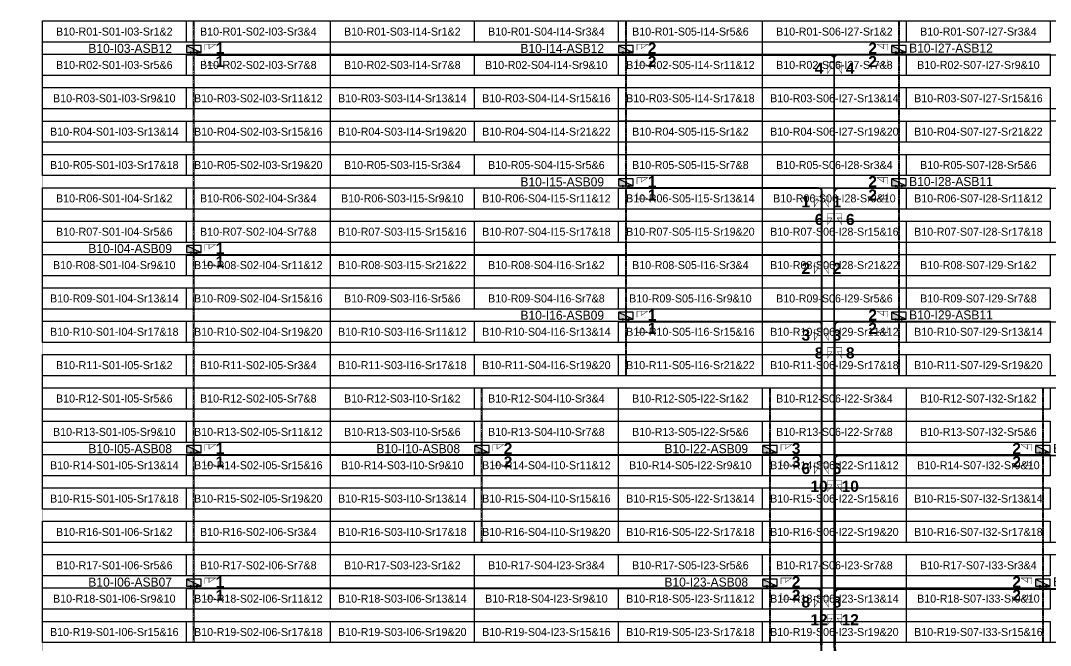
# Model space of a CAD drawing. Header units: metres. Extents: x 529385 to 529746, y 2675127 to 2675477.
# Drawn here: x 529384.7 to 529616.3, y 2675336.2 to 2675476.7 of the extents above; entities that cross this region are included whole.
import ezdxf
from ezdxf.enums import TextEntityAlignment as Align

# ---------------------------------------------------------------- set-up
doc = ezdxf.new("R2010")
doc.units = ezdxf.units.M
doc.linetypes.add('CENTER', pattern=[2, 1.25, -0.25, 0.25, -0.25])
doc.layers.add('Boundary-12.5 MW Block', color=6, linetype='Continuous', lineweight=9)
doc.layers.add('PILE', color=1, linetype='Continuous', lineweight=15)
for name, color, linetype in [('DC Trench BL-10', 40, 'Continuous'), ('E-Inverter Grouping', 2, 'Continuous'), ('Inverter Block-10', 7, 'Continuous'), ('LT Cable(AG) INV to LT Panel BL-10', 2, 'Continuous'), ('Messenger Wire Block-10 (Master Path)', 30, 'Continuous'), ('Messenger Wire Block-10 (MW Path)', 191, 'Continuous'), ('Messenger Wire Exc Link', 7, 'Continuous'), ('MMS Table Block-10', 8, 'Continuous'), ('Plan Line - DC BL-10', 40, 'Continuous'), ('Section Marking BL-10', 2, 'Continuous')]:
    doc.layers.add(name, color=color, linetype=linetype)
doc.styles.add('BoldTextStyle', font='arialbd.ttf')
doc.styles.get("Standard").update_dxf_attribs({"font": 'Adani Regular.ttf'})

# ---------------------------------------------------------------- blocks, each defined once
blk = doc.blocks.new('MMS Table (32.292 x 4.788)')
at = {"color": 0}
blk.add_lwpolyline([(0, -0.002), (0, 4.786), (32.292, 4.786), (32.292, -0.002)], close=True, dxfattribs=at)
at = {"color": 7}
blk.add_attdef('ID1', text='', height=1.8, dxfattribs=at).set_placement((16.146, 2.392), align=Align.MIDDLE_CENTER)
blk = doc.blocks.new('Inverter Block')
h = blk.add_hatch(color=0)
h.dxf.hatch_style = 1
h.paths.add_polyline_path([(-1.46, 2.27), (-1.46, 0.85), (1.46, 0.85)])
at = {"color": 0}
blk.add_lwpolyline([(1.46, 2.27), (-1.46, 2.27), (-1.46, 0.85), (1.46, 0.85)], close=True, dxfattribs=at)
blk.add_lwpolyline([(-1.46, 2.27), (1.46, 0.85)], dxfattribs=at)
at = {"layer": 'PILE'}
for centre in [(-0.61, 0.85), (0.61, 0.85)]:
    blk.add_circle(centre, 0.156, dxfattribs=at)
at = {"color": 7}
blk.add_attdef('ID', (-1.46, 3.01), '', height=1.8, dxfattribs=at)

msp = doc.modelspace()

# ---------------------------------------------------------------- linework, layer by layer
at = {"layer": 'Boundary-12.5 MW Block', "const_width": 0.05}
msp.add_lwpolyline([(529384.68, 2675214.08), (529389.58, 2675214.08), (529389.58, 2675476.58), (529745.79, 2675476.58), (529745.79, 2675216.79), (529740.89, 2675216.79), (529740.89, 2675134.29), (529643.72, 2675134.29), (529643.72, 2675126.79), (529384.68, 2675126.79)], close=True, dxfattribs=at)
at = {"layer": 'DC Trench BL-10', "color": 40, "const_width": 0.15}
for points in [[(529423.76, 2675476.58), (529423.46, 2675476.58), (529423.46, 2675336.79), (529423.76, 2675336.79)], [(529520.94, 2675476.58), (529520.64, 2675476.58), (529520.64, 2675396.79), (529520.94, 2675396.79)], [(529582.34, 2675476.58), (529582.04, 2675476.58), (529582.04, 2675396.79), (529582.34, 2675396.79)], [(529488.54, 2675394.08), (529488.24, 2675394.08), (529488.24, 2675359.29), (529488.54, 2675359.29)], [(529553.33, 2675394.08), (529553.03, 2675394.08), (529553.03, 2675336.79), (529553.33, 2675336.79)], [(529614.73, 2675394.08), (529614.43, 2675394.08), (529614.43, 2675336.79), (529614.73, 2675336.79)]]:
    msp.add_lwpolyline(points, close=True, dxfattribs=at)
at = {"layer": 'E-Inverter Grouping', "color": 3}
for points in [[(529454.26, 2675441.79), (529389.58, 2675441.79), (529389.58, 2675476.58), (529454.26, 2675476.58)], [(529454.26, 2675404.29), (529389.58, 2675404.29), (529389.58, 2675439.08), (529454.26, 2675439.08)], [(529454.26, 2675366.79), (529389.58, 2675366.79), (529389.58, 2675401.58), (529454.26, 2675401.58)], [(529519.05, 2675359.29), (529454.36, 2675359.29), (529454.36, 2675394.08), (529519.05, 2675394.08)], [(529583.83, 2675359.29), (529519.15, 2675359.29), (529519.15, 2675394.08), (529583.83, 2675394.08)], [(529648.62, 2675359.29), (529583.93, 2675359.29), (529583.93, 2675394.08), (529648.62, 2675394.08)], [(529454.26, 2675349.08), (529486.66, 2675349.08), (529486.66, 2675336.79), (529389.58, 2675336.79), (529389.58, 2675364.08), (529454.26, 2675364.08)], [(529681.01, 2675336.79), (529583.93, 2675336.79), (529583.93, 2675356.58), (529648.72, 2675356.58), (529648.72, 2675364.08), (529681.01, 2675364.08)], [(529583.83, 2675336.79), (529486.76, 2675336.79), (529486.76, 2675351.79), (529454.36, 2675351.79), (529454.36, 2675356.58), (529583.83, 2675356.58)]]:
    msp.add_lwpolyline(points, close=True, dxfattribs=at)
at = {"layer": 'E-Inverter Grouping'}
for points in [[(529551.44, 2675476.58), (529551.44, 2675456.79), (529519.05, 2675456.79), (529519.05, 2675449.29), (529454.36, 2675449.29), (529454.36, 2675476.58)], [(529648.62, 2675476.58), (529648.62, 2675456.79), (529616.22, 2675456.79), (529616.22, 2675449.29), (529551.54, 2675449.29), (529551.54, 2675476.58)], [(529519.15, 2675446.58), (529519.15, 2675454.08), (529551.44, 2675454.08), (529551.44, 2675426.79), (529486.66, 2675426.79), (529486.66, 2675419.29), (529454.36, 2675419.29), (529454.36, 2675446.58)], [(529616.32, 2675446.58), (529616.32, 2675454.08), (529648.62, 2675454.08), (529648.62, 2675426.79), (529583.83, 2675426.79), (529583.83, 2675419.29), (529551.54, 2675419.29), (529551.54, 2675446.58)], [(529551.44, 2675396.79), (529454.36, 2675396.79), (529454.36, 2675416.58), (529486.76, 2675416.58), (529486.76, 2675424.08), (529551.44, 2675424.08)], [(529648.62, 2675396.79), (529551.54, 2675396.79), (529551.54, 2675416.58), (529583.93, 2675416.58), (529583.93, 2675424.08), (529648.62, 2675424.08)]]:
    msp.add_lwpolyline(points, close=True, dxfattribs=at)
at = {"layer": 'LT Cable(AG) INV to LT Panel BL-10', "color": 5}
for points in [[(529575.61, 2675311.11, -0.324929), (529574.99, 2675311.97), (529574.99, 2675315.14, 0.210754), (529574.7, 2675315.8), (529568.01, 2675321.9, -0.210754), (529567.72, 2675322.57), (529567.72, 2675334.91, 0.0195), (529567.72, 2675334.98), (529567.62, 2675336.2, -0.0195), (529567.62, 2675336.27), (529567.62, 2675467.91, 0.414214), (529566.72, 2675468.81), (529424.51, 2675468.81, -0.414214), (529423.61, 2675469.71), (529423.61, 2675470.19)], [(529575.61, 2675311.14, -0.316836), (529575.01, 2675311.99), (529575.01, 2675315.15, 0.210754), (529574.72, 2675315.81), (529568.04, 2675321.91, -0.210754), (529567.75, 2675322.58), (529567.75, 2675334.91, 0.0195), (529567.74, 2675334.98), (529567.65, 2675336.2, -0.0195), (529567.65, 2675336.27), (529567.65, 2675467.94, 0.414214), (529566.75, 2675468.84), (529521.69, 2675468.84, -0.414214), (529520.79, 2675469.74), (529520.79, 2675470.19)], [(529575.61, 2675311.18, -0.308695), (529575.04, 2675312.02), (529575.04, 2675315.16, 0.210754), (529574.75, 2675315.83), (529568.06, 2675321.93, -0.210754), (529567.77, 2675322.59), (529567.77, 2675334.91, 0.0195), (529567.77, 2675334.98), (529567.67, 2675336.2, -0.0195), (529567.67, 2675336.27), (529567.67, 2675468.11, -0.414214), (529568.57, 2675469.01), (529581.29, 2675469.01, 0.414214), (529582.19, 2675469.91), (529582.19, 2675470.19)], [(529575.61, 2675311.21, -0.300496), (529575.06, 2675312.04), (529575.06, 2675315.17, 0.210754), (529574.77, 2675315.84), (529568.09, 2675321.94, -0.210754), (529567.8, 2675322.6), (529567.8, 2675334.91, 0.0195), (529567.79, 2675334.98), (529567.7, 2675336.2, -0.0195), (529567.7, 2675336.27), (529567.7, 2675468.09, -0.414214), (529568.6, 2675468.99), (529678.47, 2675468.99, 0.414214), (529679.37, 2675469.89), (529679.37, 2675470.19)], [(529577.68, 2675311.17), (529575.99, 2675311.17, -0.414214), (529575.09, 2675312.07), (529575.09, 2675315.18, 0.210754), (529574.8, 2675315.85), (529568.11, 2675321.95, -0.210754), (529567.82, 2675322.61), (529567.82, 2675334.91, 0.0195), (529567.82, 2675334.98), (529567.72, 2675336.2, -0.0195), (529567.72, 2675336.27), (529567.72, 2675438.06, -0.414214), (529568.62, 2675438.96), (529581.29, 2675438.96, 0.414214), (529582.19, 2675439.86), (529582.19, 2675440.19)], [(529577.68, 2675311.19), (529576.01, 2675311.19, -0.414214), (529575.11, 2675312.09), (529575.11, 2675315.19, 0.210754), (529574.82, 2675315.86), (529568.14, 2675321.96, -0.210754), (529567.85, 2675322.62), (529567.85, 2675334.91, 0.0195), (529567.84, 2675334.98), (529567.75, 2675336.2, -0.0195), (529567.75, 2675336.27), (529567.75, 2675438.04, -0.414214), (529568.65, 2675438.94), (529678.47, 2675438.94, 0.414214), (529679.37, 2675439.84), (529679.37, 2675440.19)], [(529577.68, 2675311.22), (529576.04, 2675311.22, -0.414214), (529575.14, 2675312.12), (529575.14, 2675315.21, 0.210754), (529574.85, 2675315.87), (529568.16, 2675321.97, -0.210754), (529567.87, 2675322.63), (529567.87, 2675334.91, 0.0195), (529567.87, 2675334.98), (529567.77, 2675336.2, -0.0195), (529567.77, 2675336.27), (529567.77, 2675408.01, -0.414214), (529568.67, 2675408.91), (529581.29, 2675408.91, 0.414214), (529582.19, 2675409.81), (529582.19, 2675410.19)], [(529577.68, 2675311.24), (529576.06, 2675311.24, -0.414214), (529575.16, 2675312.14), (529575.16, 2675315.22, 0.210754), (529574.87, 2675315.88), (529568.19, 2675321.98, -0.210754), (529567.9, 2675322.64), (529567.9, 2675334.91, 0.0195), (529567.89, 2675334.98), (529567.8, 2675336.2, -0.0195), (529567.8, 2675336.27), (529567.8, 2675407.99, -0.414214), (529568.7, 2675408.89), (529678.47, 2675408.89, 0.414214), (529679.37, 2675409.79), (529679.37, 2675410.19)], [(529579.62, 2675311.27), (529576.09, 2675311.27, -0.414214), (529575.19, 2675312.17), (529575.19, 2675315.23, 0.210754), (529574.9, 2675315.89), (529568.21, 2675321.99, -0.210754), (529567.92, 2675322.66), (529567.92, 2675334.91, 0.0195), (529567.92, 2675334.98), (529567.82, 2675336.2, -0.0195), (529567.82, 2675336.28), (529567.82, 2675377.96, -0.414214), (529568.72, 2675378.86), (529613.68, 2675378.86, 0.414214), (529614.58, 2675379.76), (529614.58, 2675380.19)], [(529579.62, 2675311.29), (529576.11, 2675311.29, -0.414214), (529575.21, 2675312.19), (529575.21, 2675315.24, 0.210754), (529574.92, 2675315.9), (529568.24, 2675322, -0.210754), (529567.95, 2675322.67), (529567.95, 2675334.91, 0.0195), (529567.94, 2675334.98), (529567.85, 2675336.21, -0.0195), (529567.85, 2675336.28), (529567.85, 2675377.94, -0.414214), (529568.75, 2675378.84), (529678.47, 2675378.84, 0.414214), (529679.37, 2675379.74), (529679.37, 2675380.19)], [(529579.62, 2675311.32), (529576.14, 2675311.32, -0.414214), (529575.24, 2675312.22), (529575.24, 2675315.25, 0.210754), (529574.95, 2675315.91), (529568.26, 2675322.01, -0.210754), (529567.97, 2675322.68), (529567.97, 2675334.92, 0.0195), (529567.97, 2675334.99), (529567.87, 2675336.21, -0.0195), (529567.87, 2675336.28), (529567.87, 2675347.91, -0.414214), (529568.77, 2675348.81), (529613.68, 2675348.81, 0.414214), (529614.58, 2675349.71), (529614.58, 2675350.19)], [(529579.62, 2675311.34), (529576.16, 2675311.34, -0.414214), (529575.26, 2675312.24), (529575.26, 2675315.26, 0.210754), (529574.97, 2675315.93), (529568.29, 2675322.02, -0.210754), (529568, 2675322.69), (529568, 2675334.92, 0.0195), (529567.99, 2675334.99), (529567.9, 2675336.21, -0.0195), (529567.9, 2675336.28), (529567.9, 2675347.89, -0.414214), (529568.8, 2675348.79), (529710.86, 2675348.79, 0.414214), (529711.76, 2675349.69), (529711.76, 2675350.19)]]:
    msp.add_lwpolyline(points, format="xyb", dxfattribs=at)
at = {"layer": 'LT Cable(AG) INV to LT Panel BL-10'}
for points in [[(529574.59, 2675310.72), (529574.53, 2675310.72, -0.155877), (529574, 2675310.89), (529572.51, 2675311.95, 0.155877), (529571.99, 2675312.12), (529565.79, 2675312.12, -0.414214), (529564.89, 2675313.02), (529564.89, 2675334.99, 0.00438), (529564.89, 2675335.01), (529564.86, 2675336.23, -0.00438), (529564.86, 2675336.25), (529564.86, 2675438.14, 0.414214), (529563.96, 2675439.04), (529521.69, 2675439.04, -0.414214), (529520.79, 2675439.94), (529520.79, 2675440.19)], [(529574.59, 2675310.69), (529574.52, 2675310.69, -0.155877), (529574, 2675310.86), (529572.5, 2675311.92, 0.155877), (529571.98, 2675312.09), (529565.76, 2675312.09, -0.414214), (529564.86, 2675312.99), (529564.86, 2675334.99, 0.00438), (529564.86, 2675335.01), (529564.84, 2675336.23, -0.00438), (529564.84, 2675336.25), (529564.84, 2675423.11, 0.414214), (529563.94, 2675424.01), (529424.51, 2675424.01, -0.414214), (529423.61, 2675424.91), (529423.61, 2675425.19)], [(529574.59, 2675310.67), (529574.51, 2675310.67, -0.155877), (529573.99, 2675310.84), (529572.49, 2675311.9, 0.155877), (529571.97, 2675312.07), (529565.74, 2675312.07, -0.414214), (529564.84, 2675312.97), (529564.84, 2675334.99, 0.00438), (529564.84, 2675335.01), (529564.81, 2675336.23, -0.00438), (529564.81, 2675336.25), (529564.81, 2675408.09, 0.414214), (529563.91, 2675408.99), (529521.69, 2675408.99, -0.414214), (529520.79, 2675409.89), (529520.79, 2675410.19)], [(529576.58, 2675310.59), (529574.49, 2675310.59, -0.155877), (529573.96, 2675310.76), (529572.47, 2675311.82, 0.155877), (529571.95, 2675311.99), (529565.66, 2675311.99, -0.414214), (529564.76, 2675312.89), (529564.76, 2675334.99, 0.00438), (529564.76, 2675335.01), (529564.74, 2675336.23, -0.00438), (529564.74, 2675336.24), (529564.74, 2675378.01, 0.414214), (529563.84, 2675378.91), (529424.51, 2675378.91, -0.414214), (529423.61, 2675379.81), (529423.61, 2675380.19)], [(529576.58, 2675310.62), (529574.49, 2675310.62, -0.155877), (529573.97, 2675310.79), (529572.48, 2675311.85, 0.155877), (529571.96, 2675312.02), (529565.69, 2675312.02, -0.414214), (529564.79, 2675312.92), (529564.79, 2675334.99, 0.00438), (529564.79, 2675335.01), (529564.76, 2675336.23, -0.00438), (529564.76, 2675336.24), (529564.76, 2675378.04, 0.414214), (529563.86, 2675378.94), (529489.29, 2675378.94, -0.414214), (529488.39, 2675379.84), (529488.39, 2675380.19)], [(529574.59, 2675310.64), (529574.5, 2675310.64, -0.155877), (529573.98, 2675310.81), (529572.49, 2675311.87, 0.155877), (529571.96, 2675312.04), (529565.71, 2675312.04, -0.414214), (529564.81, 2675312.94), (529564.81, 2675334.99, 0.00438), (529564.81, 2675335.01), (529564.79, 2675336.23, -0.00438), (529564.79, 2675336.25), (529564.79, 2675378.06, 0.414214), (529563.89, 2675378.96), (529554.08, 2675378.96, -0.414214), (529553.18, 2675379.86), (529553.18, 2675380.19)], [(529578.74, 2675310.54), (529574.47, 2675310.54, -0.155877), (529573.95, 2675310.71), (529572.45, 2675311.77, 0.155877), (529571.93, 2675311.94), (529565.61, 2675311.94, -0.414214), (529564.71, 2675312.84), (529564.71, 2675334.99, 0.00438), (529564.71, 2675335.01), (529564.69, 2675336.23, -0.00438), (529564.69, 2675336.24), (529564.69, 2675347.96, 0.414214), (529563.79, 2675348.86), (529424.51, 2675348.86, -0.414214), (529423.61, 2675349.76), (529423.61, 2675350.19)], [(529576.58, 2675310.57), (529574.48, 2675310.57, -0.155877), (529573.96, 2675310.74), (529572.46, 2675311.8, 0.155877), (529571.94, 2675311.97), (529565.64, 2675311.97, -0.414214), (529564.74, 2675312.87), (529564.74, 2675334.99, 0.00438), (529564.74, 2675335.01), (529564.71, 2675336.23, -0.00438), (529564.71, 2675336.24), (529564.71, 2675347.99, 0.414214), (529563.81, 2675348.89), (529554.08, 2675348.89, -0.414214), (529553.18, 2675349.79), (529553.18, 2675350.19)]]:
    msp.add_lwpolyline(points, format="xyb", dxfattribs=at)
at = {"layer": 'Messenger Wire Block-10 (Master Path)'}
for points in [[(529421.97, 2675468.94), (529681.01, 2675468.94)], [(529567.75, 2675336.24), (529567.75, 2675468.94)], [(529519.15, 2675438.94), (529564.76, 2675438.94)], [(529564.76, 2675336.24), (529564.76, 2675438.94)], [(529567.75, 2675438.94), (529681.01, 2675438.94)], [(529421.97, 2675423.94), (529564.76, 2675423.94)], [(529519.15, 2675408.94), (529564.76, 2675408.94)], [(529567.75, 2675408.94), (529681.01, 2675408.94)], [(529421.97, 2675378.94), (529564.76, 2675378.94)], [(529567.75, 2675378.94), (529681.01, 2675378.94)], [(529421.97, 2675348.94), (529564.76, 2675348.94)], [(529567.75, 2675348.94), (529713.4, 2675348.94)]]:
    msp.add_lwpolyline(points, dxfattribs=at)
at = {"layer": 'Messenger Wire Block-10 (MW Path)', "const_width": 0.1}
for points in [[(529421.97, 2675468.94), (529681.01, 2675468.94)], [(529567.5, 2675336.24), (529567.5, 2675468.94)], [(529519.15, 2675438.94), (529564.76, 2675438.94)], [(529565.01, 2675336.24), (529565.01, 2675438.94)], [(529567.75, 2675438.94), (529681.01, 2675438.94)], [(529421.97, 2675423.94), (529564.76, 2675423.94)], [(529519.15, 2675408.94), (529564.76, 2675408.94)], [(529567.75, 2675408.94), (529681.01, 2675408.94)], [(529568, 2675336.24), (529568, 2675408.94)], [(529421.97, 2675378.94), (529564.76, 2675378.94)], [(529567.75, 2675378.94), (529681.01, 2675378.94)], [(529421.97, 2675348.94), (529564.76, 2675348.94)], [(529564.51, 2675336.24), (529564.51, 2675348.94)], [(529567.75, 2675348.94), (529713.4, 2675348.94)]]:
    msp.add_lwpolyline(points, dxfattribs=at)
at = {"layer": 'Messenger Wire Exc Link'}
for points in [[(529564.79, 2675335), (529564.76, 2675336.24)], [(529567.85, 2675334.95), (529567.75, 2675336.24)]]:
    msp.add_lwpolyline(points, dxfattribs=at)
at = {"layer": 'Plan Line - DC BL-10', "color": 6, "linetype": 'CENTER'}
for points in [[(529423.61, 2675476.58), (529423.61, 2675336.79)], [(529520.79, 2675476.58), (529520.79, 2675396.79)], [(529582.19, 2675476.58), (529582.19, 2675396.79)], [(529488.39, 2675394.08), (529488.39, 2675359.29)], [(529553.18, 2675394.08), (529553.18, 2675336.79)], [(529614.58, 2675394.08), (529614.58, 2675336.79)]]:
    msp.add_lwpolyline(points, dxfattribs=at)
at = {"layer": 'Section Marking BL-10', "color": 94, "lineweight": 35, "true_color": 0x00a500, "const_width": 0.1}
for points in [[(529426.11, 2675469.94), (529426.11, 2675471.33), (529428.51, 2675471.33), (529427.03, 2675470.32), (529427.03, 2675471.33)], [(529523.29, 2675469.94), (529523.29, 2675471.33), (529525.69, 2675471.33), (529524.21, 2675470.32), (529524.21, 2675471.33)], [(529579.69, 2675469.94), (529579.69, 2675471.33), (529577.29, 2675471.33), (529578.77, 2675470.32), (529578.77, 2675471.33)], [(529426.11, 2675467.94), (529426.11, 2675466.55), (529428.51, 2675466.55), (529427.03, 2675467.56), (529427.03, 2675466.55)], [(529523.29, 2675467.94), (529523.29, 2675466.55), (529525.69, 2675466.55), (529524.21, 2675467.56), (529524.21, 2675466.55)], [(529567.55, 2675467.19), (529566.16, 2675467.19), (529566.16, 2675464.79), (529567.17, 2675466.27), (529566.16, 2675466.27)], [(529567.95, 2675467.19), (529569.34, 2675467.19), (529569.34, 2675464.79), (529568.33, 2675466.27), (529569.34, 2675466.27)], [(529579.69, 2675467.94), (529579.69, 2675466.55), (529577.29, 2675466.55), (529578.77, 2675467.56), (529578.77, 2675466.55)], [(529523.29, 2675439.94), (529523.29, 2675441.33), (529525.69, 2675441.33), (529524.21, 2675440.32), (529524.21, 2675441.33)], [(529579.69, 2675439.94), (529579.69, 2675441.33), (529577.29, 2675441.33), (529578.77, 2675440.32), (529578.77, 2675441.33)], [(529523.29, 2675437.94), (529523.29, 2675436.55), (529525.69, 2675436.55), (529524.21, 2675437.56), (529524.21, 2675436.55)], [(529564.56, 2675437.19), (529563.17, 2675437.19), (529563.17, 2675434.79), (529564.18, 2675436.27), (529563.17, 2675436.27)], [(529564.96, 2675437.19), (529566.35, 2675437.19), (529566.35, 2675434.79), (529565.34, 2675436.27), (529566.35, 2675436.27)], [(529579.69, 2675437.94), (529579.69, 2675436.55), (529577.29, 2675436.55), (529578.77, 2675437.56), (529578.77, 2675436.55)], [(529567.55, 2675433.19), (529566.16, 2675433.19), (529566.16, 2675430.79), (529567.17, 2675432.27), (529566.16, 2675432.27)], [(529567.95, 2675433.19), (529569.34, 2675433.19), (529569.34, 2675430.79), (529568.33, 2675432.27), (529569.34, 2675432.27)], [(529426.11, 2675424.94), (529426.11, 2675426.33), (529428.51, 2675426.33), (529427.03, 2675425.32), (529427.03, 2675426.33)], [(529426.11, 2675422.94), (529426.11, 2675421.55), (529428.51, 2675421.55), (529427.03, 2675422.56), (529427.03, 2675421.55)], [(529564.56, 2675422.19), (529563.17, 2675422.19), (529563.17, 2675419.79), (529564.18, 2675421.27), (529563.17, 2675421.27)], [(529564.96, 2675422.19), (529566.35, 2675422.19), (529566.35, 2675419.79), (529565.34, 2675421.27), (529566.35, 2675421.27)], [(529523.29, 2675409.94), (529523.29, 2675411.33), (529525.69, 2675411.33), (529524.21, 2675410.32), (529524.21, 2675411.33)], [(529579.69, 2675409.94), (529579.69, 2675411.33), (529577.29, 2675411.33), (529578.77, 2675410.32), (529578.77, 2675411.33)], [(529523.29, 2675407.94), (529523.29, 2675406.55), (529525.69, 2675406.55), (529524.21, 2675407.56), (529524.21, 2675406.55)], [(529579.69, 2675407.94), (529579.69, 2675406.55), (529577.29, 2675406.55), (529578.77, 2675407.56), (529578.77, 2675406.55)], [(529564.56, 2675407.19), (529563.17, 2675407.19), (529563.17, 2675404.79), (529564.18, 2675406.27), (529563.17, 2675406.27)], [(529564.96, 2675407.19), (529566.35, 2675407.19), (529566.35, 2675404.79), (529565.34, 2675406.27), (529566.35, 2675406.27)], [(529567.55, 2675403.19), (529566.16, 2675403.19), (529566.16, 2675400.79), (529567.17, 2675402.27), (529566.16, 2675402.27)], [(529567.95, 2675403.19), (529569.34, 2675403.19), (529569.34, 2675400.79), (529568.33, 2675402.27), (529569.34, 2675402.27)], [(529426.11, 2675379.94), (529426.11, 2675381.33), (529428.51, 2675381.33), (529427.03, 2675380.32), (529427.03, 2675381.33)], [(529490.89, 2675379.94), (529490.89, 2675381.33), (529493.29, 2675381.33), (529491.81, 2675380.32), (529491.81, 2675381.33)], [(529555.68, 2675379.94), (529555.68, 2675381.33), (529558.08, 2675381.33), (529556.6, 2675380.32), (529556.6, 2675381.33)], [(529612.08, 2675379.94), (529612.08, 2675381.33), (529609.68, 2675381.33), (529611.16, 2675380.32), (529611.16, 2675381.33)], [(529426.11, 2675377.94), (529426.11, 2675376.55), (529428.51, 2675376.55), (529427.03, 2675377.56), (529427.03, 2675376.55)], [(529490.89, 2675377.94), (529490.89, 2675376.55), (529493.29, 2675376.55), (529491.81, 2675377.56), (529491.81, 2675376.55)], [(529555.68, 2675377.94), (529555.68, 2675376.55), (529558.08, 2675376.55), (529556.6, 2675377.56), (529556.6, 2675376.55)], [(529612.08, 2675377.94), (529612.08, 2675376.55), (529609.68, 2675376.55), (529611.16, 2675377.56), (529611.16, 2675376.55)], [(529564.56, 2675377.19), (529563.17, 2675377.19), (529563.17, 2675374.79), (529564.18, 2675376.27), (529563.17, 2675376.27)], [(529564.96, 2675377.19), (529566.35, 2675377.19), (529566.35, 2675374.79), (529565.34, 2675376.27), (529566.35, 2675376.27)], [(529567.55, 2675373.19), (529566.16, 2675373.19), (529566.16, 2675370.79), (529567.17, 2675372.27), (529566.16, 2675372.27)], [(529567.95, 2675373.19), (529569.34, 2675373.19), (529569.34, 2675370.79), (529568.33, 2675372.27), (529569.34, 2675372.27)], [(529426.11, 2675349.94), (529426.11, 2675351.33), (529428.51, 2675351.33), (529427.03, 2675350.32), (529427.03, 2675351.33)], [(529555.68, 2675349.94), (529555.68, 2675351.33), (529558.08, 2675351.33), (529556.6, 2675350.32), (529556.6, 2675351.33)], [(529612.08, 2675349.94), (529612.08, 2675351.33), (529609.68, 2675351.33), (529611.16, 2675350.32), (529611.16, 2675351.33)], [(529426.11, 2675347.94), (529426.11, 2675346.55), (529428.51, 2675346.55), (529427.03, 2675347.56), (529427.03, 2675346.55)], [(529555.68, 2675347.94), (529555.68, 2675346.55), (529558.08, 2675346.55), (529556.6, 2675347.56), (529556.6, 2675346.55)], [(529612.08, 2675347.94), (529612.08, 2675346.55), (529609.68, 2675346.55), (529611.16, 2675347.56), (529611.16, 2675346.55)], [(529564.56, 2675347.19), (529563.17, 2675347.19), (529563.17, 2675344.79), (529564.18, 2675346.27), (529563.17, 2675346.27)], [(529564.96, 2675347.19), (529566.35, 2675347.19), (529566.35, 2675344.79), (529565.34, 2675346.27), (529566.35, 2675346.27)], [(529567.55, 2675343.19), (529566.16, 2675343.19), (529566.16, 2675340.79), (529567.17, 2675342.27), (529566.16, 2675342.27)], [(529567.95, 2675343.19), (529569.34, 2675343.19), (529569.34, 2675340.79), (529568.33, 2675342.27), (529569.34, 2675342.27)]]:
    msp.add_lwpolyline(points, dxfattribs=at)

# ---------------------------------------------------------------- block references
at = {"layer": 'Inverter Block-10'}
ref = msp.add_blockref('Inverter Block', (529423.61, 2675468.53), dxfattribs=dict(at, xscale=1.124999999976148, yscale=1.124999999976148, zscale=1.124999999976148))
ref.add_attrib('ID', 'B10-I03-ASB12', (529399.89, 2675469.39), dxfattribs={"layer": '0', "color": 7, "height": 2.025})
ref = msp.add_blockref('Inverter Block', (529520.79, 2675468.53), dxfattribs=dict(at, xscale=1.124999999976148, yscale=1.124999999976148, zscale=1.124999999976148))
ref.add_attrib('ID', 'B10-I14-ASB12', (529497.07, 2675469.39), dxfattribs={"layer": '0', "color": 7, "height": 2.025})
ref = msp.add_blockref('Inverter Block', (529582.19, 2675468.53), dxfattribs=dict(at, xscale=1.124999999976148, yscale=1.124999999976148, zscale=1.124999999976148))
ref.add_attrib('ID', 'B10-I27-ASB12', (529584.5, 2675469.46), dxfattribs={"layer": '0', "color": 7, "height": 2.025})
ref = msp.add_blockref('Inverter Block', (529520.79, 2675438.53), dxfattribs=dict(at, xscale=1.124999999976148, yscale=1.124999999976148, zscale=1.124999999976148))
ref.add_attrib('ID', 'B10-I15-ASB09', (529497.07, 2675439.39), dxfattribs={"layer": '0', "color": 7, "height": 2.025})
ref = msp.add_blockref('Inverter Block', (529582.19, 2675438.53), dxfattribs=dict(at, xscale=1.124999999976148, yscale=1.124999999976148, zscale=1.124999999976148))
ref.add_attrib('ID', 'B10-I28-ASB11', (529584.5, 2675439.46), dxfattribs={"layer": '0', "color": 7, "height": 2.025})
ref = msp.add_blockref('Inverter Block', (529423.61, 2675423.53), dxfattribs=dict(at, xscale=1.124999999976148, yscale=1.124999999976148, zscale=1.124999999976148))
ref.add_attrib('ID', 'B10-I04-ASB09', (529399.89, 2675424.39), dxfattribs={"layer": '0', "color": 7, "height": 2.025})
ref = msp.add_blockref('Inverter Block', (529520.79, 2675408.53), dxfattribs=dict(at, xscale=1.124999999976148, yscale=1.124999999976148, zscale=1.124999999976148))
ref.add_attrib('ID', 'B10-I16-ASB09', (529497.07, 2675409.39), dxfattribs={"layer": '0', "color": 7, "height": 2.025})
ref = msp.add_blockref('Inverter Block', (529582.19, 2675408.53), dxfattribs=dict(at, xscale=1.124999999976148, yscale=1.124999999976148, zscale=1.124999999976148))
ref.add_attrib('ID', 'B10-I29-ASB11', (529584.5, 2675409.46), dxfattribs={"layer": '0', "color": 7, "height": 2.025})
ref = msp.add_blockref('Inverter Block', (529423.61, 2675378.53), dxfattribs=dict(at, xscale=1.124999999976148, yscale=1.124999999976148, zscale=1.124999999976148))
ref.add_attrib('ID', 'B10-I05-ASB08', (529399.89, 2675379.39), dxfattribs={"layer": '0', "color": 7, "height": 2.025})
ref = msp.add_blockref('Inverter Block', (529488.39, 2675378.53), dxfattribs=dict(at, xscale=1.124999999976148, yscale=1.124999999976148, zscale=1.124999999976148))
ref.add_attrib('ID', 'B10-I10-ASB08', (529464.68, 2675379.39), dxfattribs={"layer": '0', "color": 7, "height": 2.025})
ref = msp.add_blockref('Inverter Block', (529553.18, 2675378.53), dxfattribs=dict(at, xscale=1.124999999976148, yscale=1.124999999976148, zscale=1.124999999976148))
ref.add_attrib('ID', 'B10-I22-ASB09', (529529.46, 2675379.39), dxfattribs={"layer": '0', "color": 7, "height": 2.025})
ref = msp.add_blockref('Inverter Block', (529614.58, 2675378.53), dxfattribs=dict(at, xscale=1.124999999976148, yscale=1.124999999976148, zscale=1.124999999976148))
ref.add_attrib('ID', 'B10-I32-ASB10', (529616.89, 2675379.46), dxfattribs={"layer": '0', "color": 7, "height": 2.025})
ref = msp.add_blockref('Inverter Block', (529423.61, 2675348.53), dxfattribs=dict(at, xscale=1.124999999976148, yscale=1.124999999976148, zscale=1.124999999976148))
ref.add_attrib('ID', 'B10-I06-ASB07', (529399.89, 2675349.39), dxfattribs={"layer": '0', "color": 7, "height": 2.025})
ref = msp.add_blockref('Inverter Block', (529553.18, 2675348.53), dxfattribs=dict(at, xscale=1.124999999976148, yscale=1.124999999976148, zscale=1.124999999976148))
ref.add_attrib('ID', 'B10-I23-ASB08', (529529.46, 2675349.39), dxfattribs={"layer": '0', "color": 7, "height": 2.025})
ref = msp.add_blockref('Inverter Block', (529614.58, 2675348.53), dxfattribs=dict(at, xscale=1.124999999976148, yscale=1.124999999976148, zscale=1.124999999976148))
ref.add_attrib('ID', 'B10-I33-ASB10', (529616.89, 2675349.46), dxfattribs={"layer": '0', "color": 7, "height": 2.025})
at = {"layer": 'MMS Table Block-10'}
for p, values in [((529389.58, 2675471.79), {'ID1': 'B10-R01-S01-I03-Sr1&2'}), ((529421.97, 2675471.79), {'ID1': 'B10-R01-S02-I03-Sr3&4'}), ((529454.36, 2675471.79), {'ID1': 'B10-R01-S03-I14-Sr1&2'}), ((529486.76, 2675471.79), {'ID1': 'B10-R01-S04-I14-Sr3&4'}), ((529519.15, 2675471.79), {'ID1': 'B10-R01-S05-I14-Sr5&6'}), ((529551.54, 2675471.79), {'ID1': 'B10-R01-S06-I27-Sr1&2'}), ((529583.93, 2675471.79), {'ID1': 'B10-R01-S07-I27-Sr3&4'}), ((529389.58, 2675464.29), {'ID1': 'B10-R02-S01-I03-Sr5&6'}), ((529421.97, 2675464.29), {'ID1': 'B10-R02-S02-I03-Sr7&8'}), ((529454.36, 2675464.29), {'ID1': 'B10-R02-S03-I14-Sr7&8'}), ((529486.76, 2675464.29), {'ID1': 'B10-R02-S04-I14-Sr9&10'}), ((529519.15, 2675464.29), {'ID1': 'B10-R02-S05-I14-Sr11&12'}), ((529551.54, 2675464.29), {'ID1': 'B10-R02-S06-I27-Sr7&8'}), ((529583.93, 2675464.29), {'ID1': 'B10-R02-S07-I27-Sr9&10'}), ((529389.58, 2675456.79), {'ID1': 'B10-R03-S01-I03-Sr9&10'}), ((529421.97, 2675456.79), {'ID1': 'B10-R03-S02-I03-Sr11&12'}), ((529454.36, 2675456.79), {'ID1': 'B10-R03-S03-I14-Sr13&14'}), ((529486.76, 2675456.79), {'ID1': 'B10-R03-S04-I14-Sr15&16'}), ((529519.15, 2675456.79), {'ID1': 'B10-R03-S05-I14-Sr17&18'}), ((529551.54, 2675456.79), {'ID1': 'B10-R03-S06-I27-Sr13&14'}), ((529583.93, 2675456.79), {'ID1': 'B10-R03-S07-I27-Sr15&16'}), ((529389.58, 2675449.29), {'ID1': 'B10-R04-S01-I03-Sr13&14'}), ((529421.97, 2675449.29), {'ID1': 'B10-R04-S02-I03-Sr15&16'}), ((529454.36, 2675449.29), {'ID1': 'B10-R04-S03-I14-Sr19&20'}), ((529486.76, 2675449.29), {'ID1': 'B10-R04-S04-I14-Sr21&22'}), ((529519.15, 2675449.29), {'ID1': 'B10-R04-S05-I15-Sr1&2'}), ((529551.54, 2675449.29), {'ID1': 'B10-R04-S06-I27-Sr19&20'}), ((529583.93, 2675449.29), {'ID1': 'B10-R04-S07-I27-Sr21&22'}), ((529389.58, 2675441.79), {'ID1': 'B10-R05-S01-I03-Sr17&18'}), ((529421.97, 2675441.79), {'ID1': 'B10-R05-S02-I03-Sr19&20'}), ((529454.36, 2675441.79), {'ID1': 'B10-R05-S03-I15-Sr3&4'}), ((529486.76, 2675441.79), {'ID1': 'B10-R05-S04-I15-Sr5&6'}), ((529519.15, 2675441.79), {'ID1': 'B10-R05-S05-I15-Sr7&8'}), ((529551.54, 2675441.79), {'ID1': 'B10-R05-S06-I28-Sr3&4'}), ((529583.93, 2675441.79), {'ID1': 'B10-R05-S07-I28-Sr5&6'}), ((529389.58, 2675434.29), {'ID1': 'B10-R06-S01-I04-Sr1&2'}), ((529421.97, 2675434.29), {'ID1': 'B10-R06-S02-I04-Sr3&4'}), ((529454.36, 2675434.29), {'ID1': 'B10-R06-S03-I15-Sr9&10'}), ((529486.76, 2675434.29), {'ID1': 'B10-R06-S04-I15-Sr11&12'}), ((529519.15, 2675434.29), {'ID1': 'B10-R06-S05-I15-Sr13&14'}), ((529551.54, 2675434.29), {'ID1': 'B10-R06-S06-I28-Sr9&10'}), ((529583.93, 2675434.29), {'ID1': 'B10-R06-S07-I28-Sr11&12'}), ((529389.58, 2675426.79), {'ID1': 'B10-R07-S01-I04-Sr5&6'}), ((529421.97, 2675426.79), {'ID1': 'B10-R07-S02-I04-Sr7&8'}), ((529454.36, 2675426.79), {'ID1': 'B10-R07-S03-I15-Sr15&16'}), ((529486.76, 2675426.79), {'ID1': 'B10-R07-S04-I15-Sr17&18'}), ((529519.15, 2675426.79), {'ID1': 'B10-R07-S05-I15-Sr19&20'}), ((529551.54, 2675426.79), {'ID1': 'B10-R07-S06-I28-Sr15&16'}), ((529583.93, 2675426.79), {'ID1': 'B10-R07-S07-I28-Sr17&18'}), ((529389.58, 2675419.29), {'ID1': 'B10-R08-S01-I04-Sr9&10'}), ((529421.97, 2675419.29), {'ID1': 'B10-R08-S02-I04-Sr11&12'}), ((529454.36, 2675419.29), {'ID1': 'B10-R08-S03-I15-Sr21&22'}), ((529486.76, 2675419.29), {'ID1': 'B10-R08-S04-I16-Sr1&2'}), ((529519.15, 2675419.29), {'ID1': 'B10-R08-S05-I16-Sr3&4'}), ((529551.54, 2675419.29), {'ID1': 'B10-R08-S06-I28-Sr21&22'}), ((529583.93, 2675419.29), {'ID1': 'B10-R08-S07-I29-Sr1&2'}), ((529389.58, 2675411.79), {'ID1': 'B10-R09-S01-I04-Sr13&14'}), ((529421.97, 2675411.79), {'ID1': 'B10-R09-S02-I04-Sr15&16'}), ((529454.36, 2675411.79), {'ID1': 'B10-R09-S03-I16-Sr5&6'}), ((529486.76, 2675411.79), {'ID1': 'B10-R09-S04-I16-Sr7&8'}), ((529519.15, 2675411.79), {'ID1': 'B10-R09-S05-I16-Sr9&10'}), ((529551.54, 2675411.79), {'ID1': 'B10-R09-S06-I29-Sr5&6'}), ((529583.93, 2675411.79), {'ID1': 'B10-R09-S07-I29-Sr7&8'}), ((529389.58, 2675404.29), {'ID1': 'B10-R10-S01-I04-Sr17&18'}), ((529421.97, 2675404.29), {'ID1': 'B10-R10-S02-I04-Sr19&20'}), ((529454.36, 2675404.29), {'ID1': 'B10-R10-S03-I16-Sr11&12'}), ((529486.76, 2675404.29), {'ID1': 'B10-R10-S04-I16-Sr13&14'}), ((529519.15, 2675404.29), {'ID1': 'B10-R10-S05-I16-Sr15&16'}), ((529551.54, 2675404.29), {'ID1': 'B10-R10-S06-I29-Sr11&12'}), ((529583.93, 2675404.29), {'ID1': 'B10-R10-S07-I29-Sr13&14'}), ((529389.58, 2675396.79), {'ID1': 'B10-R11-S01-I05-Sr1&2'}), ((529421.97, 2675396.79), {'ID1': 'B10-R11-S02-I05-Sr3&4'}), ((529454.36, 2675396.79), {'ID1': 'B10-R11-S03-I16-Sr17&18'}), ((529486.76, 2675396.79), {'ID1': 'B10-R11-S04-I16-Sr19&20'}), ((529519.15, 2675396.79), {'ID1': 'B10-R11-S05-I16-Sr21&22'}), ((529551.54, 2675396.79), {'ID1': 'B10-R11-S06-I29-Sr17&18'}), ((529583.93, 2675396.79), {'ID1': 'B10-R11-S07-I29-Sr19&20'}), ((529389.58, 2675389.29), {'ID1': 'B10-R12-S01-I05-Sr5&6'}), ((529421.97, 2675389.29), {'ID1': 'B10-R12-S02-I05-Sr7&8'}), ((529454.36, 2675389.29), {'ID1': 'B10-R12-S03-I10-Sr1&2'}), ((529486.76, 2675389.29), {'ID1': 'B10-R12-S04-I10-Sr3&4'}), ((529519.15, 2675389.29), {'ID1': 'B10-R12-S05-I22-Sr1&2'}), ((529551.54, 2675389.29), {'ID1': 'B10-R12-S06-I22-Sr3&4'}), ((529583.93, 2675389.29), {'ID1': 'B10-R12-S07-I32-Sr1&2'}), ((529389.58, 2675381.79), {'ID1': 'B10-R13-S01-I05-Sr9&10'}), ((529421.97, 2675381.79), {'ID1': 'B10-R13-S02-I05-Sr11&12'}), ((529454.36, 2675381.79), {'ID1': 'B10-R13-S03-I10-Sr5&6'}), ((529486.76, 2675381.79), {'ID1': 'B10-R13-S04-I10-Sr7&8'}), ((529519.15, 2675381.79), {'ID1': 'B10-R13-S05-I22-Sr5&6'}), ((529551.54, 2675381.79), {'ID1': 'B10-R13-S06-I22-Sr7&8'}), ((529583.93, 2675381.79), {'ID1': 'B10-R13-S07-I32-Sr5&6'}), ((529389.58, 2675374.29), {'ID1': 'B10-R14-S01-I05-Sr13&14'}), ((529421.97, 2675374.29), {'ID1': 'B10-R14-S02-I05-Sr15&16'}), ((529454.36, 2675374.29), {'ID1': 'B10-R14-S03-I10-Sr9&10'}), ((529486.76, 2675374.29), {'ID1': 'B10-R14-S04-I10-Sr11&12'}), ((529519.15, 2675374.29), {'ID1': 'B10-R14-S05-I22-Sr9&10'}), ((529551.54, 2675374.29), {'ID1': 'B10-R14-S06-I22-Sr11&12'}), ((529583.93, 2675374.29), {'ID1': 'B10-R14-S07-I32-Sr9&10'}), ((529389.58, 2675366.79), {'ID1': 'B10-R15-S01-I05-Sr17&18'}), ((529421.97, 2675366.79), {'ID1': 'B10-R15-S02-I05-Sr19&20'}), ((529454.36, 2675366.79), {'ID1': 'B10-R15-S03-I10-Sr13&14'}), ((529486.76, 2675366.79), {'ID1': 'B10-R15-S04-I10-Sr15&16'}), ((529519.15, 2675366.79), {'ID1': 'B10-R15-S05-I22-Sr13&14'}), ((529551.54, 2675366.79), {'ID1': 'B10-R15-S06-I22-Sr15&16'}), ((529583.93, 2675366.79), {'ID1': 'B10-R15-S07-I32-Sr13&14'}), ((529389.58, 2675359.29), {'ID1': 'B10-R16-S01-I06-Sr1&2'}), ((529421.97, 2675359.29), {'ID1': 'B10-R16-S02-I06-Sr3&4'}), ((529454.36, 2675359.29), {'ID1': 'B10-R16-S03-I10-Sr17&18'}), ((529486.76, 2675359.29), {'ID1': 'B10-R16-S04-I10-Sr19&20'}), ((529519.15, 2675359.29), {'ID1': 'B10-R16-S05-I22-Sr17&18'}), ((529551.54, 2675359.29), {'ID1': 'B10-R16-S06-I22-Sr19&20'}), ((529583.93, 2675359.29), {'ID1': 'B10-R16-S07-I32-Sr17&18'}), ((529389.58, 2675351.79), {'ID1': 'B10-R17-S01-I06-Sr5&6'}), ((529421.97, 2675351.79), {'ID1': 'B10-R17-S02-I06-Sr7&8'}), ((529454.36, 2675351.79), {'ID1': 'B10-R17-S03-I23-Sr1&2'}), ((529486.76, 2675351.79), {'ID1': 'B10-R17-S04-I23-Sr3&4'}), ((529519.15, 2675351.79), {'ID1': 'B10-R17-S05-I23-Sr5&6'}), ((529551.54, 2675351.79), {'ID1': 'B10-R17-S06-I23-Sr7&8'}), ((529583.93, 2675351.79), {'ID1': 'B10-R17-S07-I33-Sr3&4'}), ((529389.58, 2675344.29), {'ID1': 'B10-R18-S01-I06-Sr9&10'}), ((529421.97, 2675344.29), {'ID1': 'B10-R18-S02-I06-Sr11&12'}), ((529454.36, 2675344.29), {'ID1': 'B10-R18-S03-I06-Sr13&14'}), ((529486.76, 2675344.29), {'ID1': 'B10-R18-S04-I23-Sr9&10'}), ((529519.15, 2675344.29), {'ID1': 'B10-R18-S05-I23-Sr11&12'}), ((529551.54, 2675344.29), {'ID1': 'B10-R18-S06-I23-Sr13&14'}), ((529583.93, 2675344.29), {'ID1': 'B10-R18-S07-I33-Sr9&10'}), ((529389.58, 2675336.79), {'ID1': 'B10-R19-S01-I06-Sr15&16'}), ((529421.97, 2675336.79), {'ID1': 'B10-R19-S02-I06-Sr17&18'}), ((529454.36, 2675336.79), {'ID1': 'B10-R19-S03-I06-Sr19&20'}), ((529486.76, 2675336.79), {'ID1': 'B10-R19-S04-I23-Sr15&16'}), ((529519.15, 2675336.79), {'ID1': 'B10-R19-S05-I23-Sr17&18'}), ((529551.54, 2675336.79), {'ID1': 'B10-R19-S06-I23-Sr19&20'}), ((529583.93, 2675336.79), {'ID1': 'B10-R19-S07-I33-Sr15&16'})]:
    msp.add_blockref('MMS Table (32.292 x 4.788)', p, dxfattribs=at).add_auto_attribs(values)

# ---------------------------------------------------------------- texts
at = {"layer": 'Section Marking BL-10', "color": 94, "true_color": 0x00a500, "style": 'BoldTextStyle'}
for s, p in [('1', (529429.51, 2675470.44)), ('2', (529526.69, 2675470.44)), ('2', (529576.29, 2675470.44)), ('1', (529429.51, 2675467.44)), ('2', (529526.69, 2675467.44)), ('2', (529576.29, 2675467.44)), ('4', (529564.25, 2675465.94)), ('4', (529571.25, 2675465.94)), ('1', (529526.69, 2675440.44)), ('2', (529576.29, 2675440.44)), ('1', (529526.69, 2675437.44)), ('2', (529576.29, 2675437.44)), ('1', (529561.26, 2675435.94)), ('1', (529568.26, 2675435.94)), ('6', (529564.25, 2675431.94)), ('6', (529571.25, 2675431.94)), ('1', (529429.51, 2675425.44)), ('1', (529429.51, 2675422.44)), ('2', (529561.26, 2675420.94)), ('2', (529568.26, 2675420.94)), ('1', (529526.69, 2675410.44)), ('2', (529576.29, 2675410.44)), ('1', (529526.69, 2675407.44)), ('2', (529576.29, 2675407.44)), ('3', (529561.26, 2675405.94)), ('3', (529568.26, 2675405.94)), ('8', (529564.25, 2675401.94)), ('8', (529571.25, 2675401.94)), ('1', (529429.51, 2675380.44)), ('2', (529494.29, 2675380.44)), ('3', (529559.08, 2675380.44)), ('2', (529608.68, 2675380.44)), ('1', (529429.51, 2675377.44)), ('2', (529494.29, 2675377.44)), ('3', (529559.08, 2675377.44)), ('2', (529608.68, 2675377.44)), ('6', (529561.26, 2675375.94)), ('6', (529568.26, 2675375.94)), ('10', (529564.25, 2675371.94)), ('10', (529571.25, 2675371.94)), ('1', (529429.51, 2675350.44)), ('2', (529559.08, 2675350.44)), ('2', (529608.68, 2675350.44)), ('1', (529429.51, 2675347.44)), ('2', (529559.08, 2675347.44)), ('2', (529608.68, 2675347.44)), ('8', (529561.26, 2675345.94)), ('8', (529568.26, 2675345.94)), ('12', (529564.25, 2675341.94)), ('12', (529571.25, 2675341.94))]:
    msp.add_text(s, height=2.5, dxfattribs=at).set_placement(p, align=Align.MIDDLE_CENTER)

doc.saveas('drawing.dxf')
